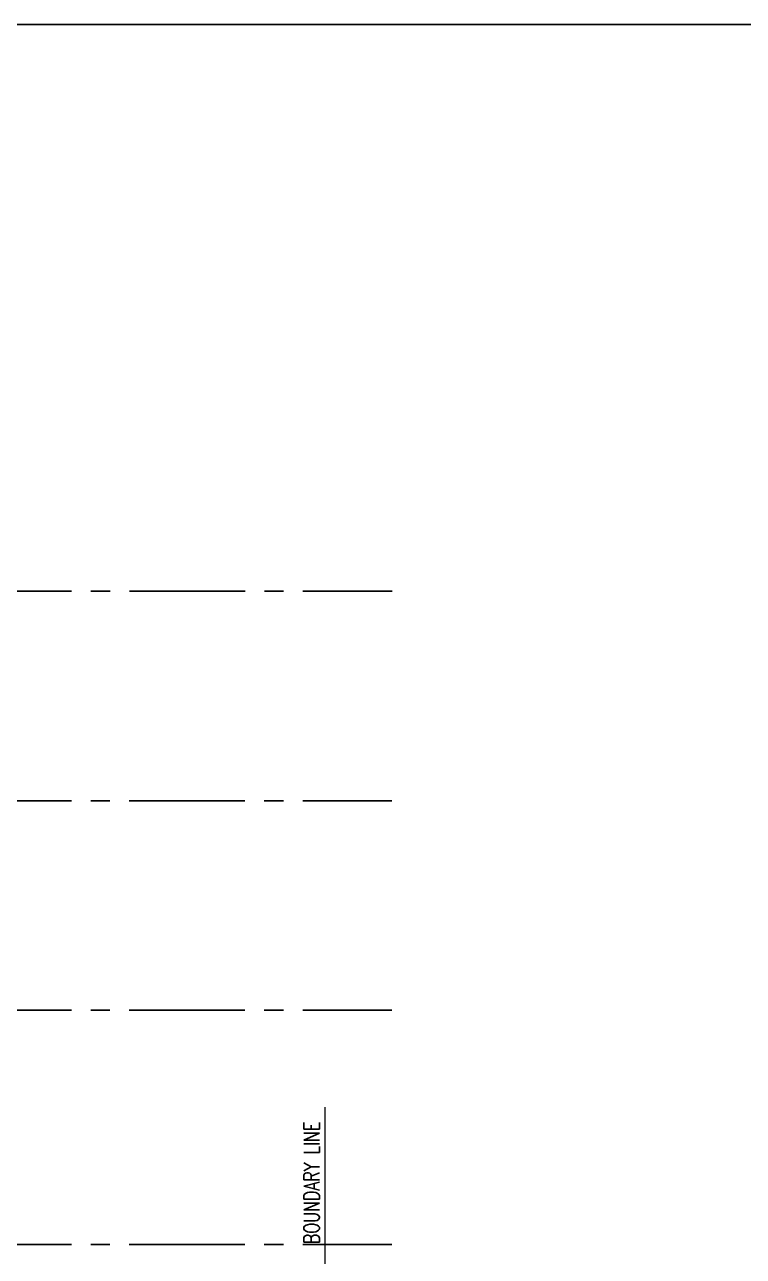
# Model space of a CAD drawing. Extents: x -3644356 to -3532817, y -18707075 to -18638610.
# Drawn here: x -3586019 to -3574365, y -18658591 to -18638610 of the extents above; entities that cross this region are included whole.
import ezdxf

# ---------------------------------------------------------------- set-up
doc = ezdxf.new("R2010")
doc.units = 0
doc.header["$LTSCALE"] = 0.5
doc.linetypes.add('CENTER2', pattern=[1.125, 0.75, -0.125, 0.125, -0.125])
doc.linetypes.add('DASHED', pattern=[19.05, 12.7, -6.35])
for name, color, linetype in [('A-BRICK HATCH', 252, 'Continuous'), ('A-SETBACK', 2, 'DASHED'), ('A-TXTROOM', 3, 'Continuous'), ('S-GRID', 252, 'CENTER2')]:
    doc.layers.add(name, color=color, linetype=linetype)
doc.styles.add('ROMANS', font='romans.shx', dxfattribs={"width": 0.75})

msp = doc.modelspace()

# ---------------------------------------------------------------- linework, layer by layer
at = {"layer": 'A-BRICK HATCH'}
msp.add_lwpolyline([(-3644356.4, -18638609.7), (-3532816.8, -18638609.7), (-3532816.8, -18707074.6), (-3644356.4, -18707074.6)], close=True, dxfattribs=at)
at = {"layer": 'A-SETBACK', "lineweight": -2, "ltscale": 50, "const_width": 20}
msp.add_lwpolyline([(-3581150, -18656166.3), (-3581150, -18667798.9)], dxfattribs=at)
at = {"layer": 'S-GRID', "ltscale": 5000}
for p, q in [((-3634944.9, -18647799.2), (-3580060.6, -18647799.2)), ((-3634948.4, -18651199.2), (-3580064.2, -18651199.2)), ((-3634948.4, -18654599.2), (-3580064.2, -18654599.2)), ((-3634948.4, -18658399.2), (-3580064.2, -18658399.2))]:
    msp.add_line(p, q, dxfattribs=at)

# ---------------------------------------------------------------- texts
at = {"layer": 'A-TXTROOM', "insert": (-3581240.6, -18658392.8), "char_height": 250.282, "width": 4160.858, "attachment_point": 7, "rotation": 90, "style": 'ROMANS'}
msp.add_mtext('BOUNDARY LINE', dxfattribs=at)

doc.saveas('drawing.dxf')
